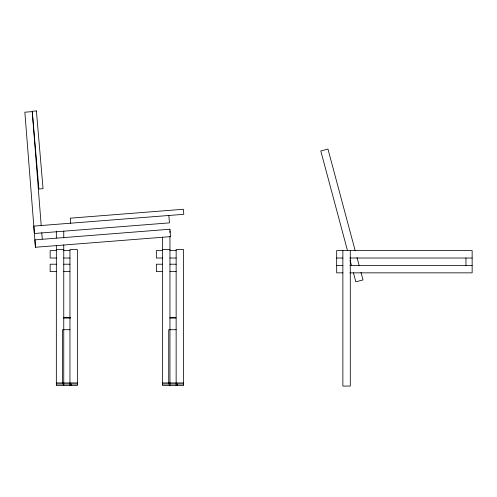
<?xml version="1.0" encoding="UTF-8"?>
<svg xmlns="http://www.w3.org/2000/svg" width="497" height="497" viewBox="0 0 497 497"><rect width="100%" height="100%" fill="white"/><g stroke="black" fill="none" stroke-linecap="round" stroke-linejoin="round"><path stroke-width="0.75" d="M34.399 233.497L169.452 222.867L168.831 215.474M169.955 229.235L34.896 239.865L35.436 247.257L170.533 236.628L169.912 229.235M56.341 249.525L63.759 249.525M162.538 249.525L169.955 249.525M56.341 250.6L50.147 250.6L50.147 258.018L56.341 258.018M63.759 250.6L69.953 250.6M162.538 250.6L156.344 250.6L156.344 258.018L162.538 258.018M169.955 250.6L176.143 250.6M63.759 258.018L69.953 258.018M169.955 258.018L176.143 258.018M336.674 258.018L342.868 258.018M349.838 258.018L472.15 258.018M56.341 264.211L50.147 264.211L50.147 271.629L56.341 271.629M63.759 264.211L69.953 264.211M162.538 264.211L156.344 264.211L156.344 271.629L162.538 271.629M169.955 264.211L176.143 264.211M336.674 265.429L342.868 265.429M349.838 265.429L472.15 265.429M63.759 271.629L69.953 271.629M169.955 271.629L176.143 271.629M342.868 272.847L336.674 272.847L336.674 250.6L472.15 250.6L472.15 272.847L349.838 272.847M63.759 317.54L70.431 317.54M169.955 317.54L175.888 317.54M63.759 318.08L70.431 318.08M169.955 318.08L175.888 318.08M69.953 329.716L62.535 329.716L62.535 384.013M176.143 329.716L168.732 329.716L168.732 384.013M56.341 382.938L77.364 382.938M162.538 382.938L183.561 382.938M56.341 384.013L77.364 384.013M162.538 384.013L183.561 384.013M355.206 250.749L327.958 149.057L320.795 150.976L347.44 250.426M357.008 257.483L359.213 265.709M361.015 272.437L363.021 279.917L355.858 281.83L353.454 272.859M350.05 260.148L351.447 265.379M70.661 223.203L70.27 218.171L183.387 209.268L183.778 214.3L33.815 226.104L34.355 233.497M41.232 225.837L32.243 111.62L24.85 112.204L35.48 247.257M41.779 232.782L42.264 238.958M465.956 258.018L465.956 265.429M350.286 250.6L350.286 386.07L342.868 386.07L342.868 250.6M177.367 384.007L177.367 385.554M176.143 385.554L176.143 249.525L183.561 249.525L183.561 385.554L162.538 385.554L162.538 237.119M169.955 230.981L169.955 232.515M169.955 236.348L169.955 385.554M71.177 384.007L71.177 385.554M69.953 385.554L69.953 249.525L77.364 249.525L77.364 385.554L56.341 385.554L56.341 245.624M63.759 231.093L63.759 237.976M63.759 244.859L63.759 385.554M56.341 231.093L56.341 237.976M36.393 110.93L32.243 111.285L38.909 189.028L43.053 188.674L36.393 110.93"/></g></svg>
